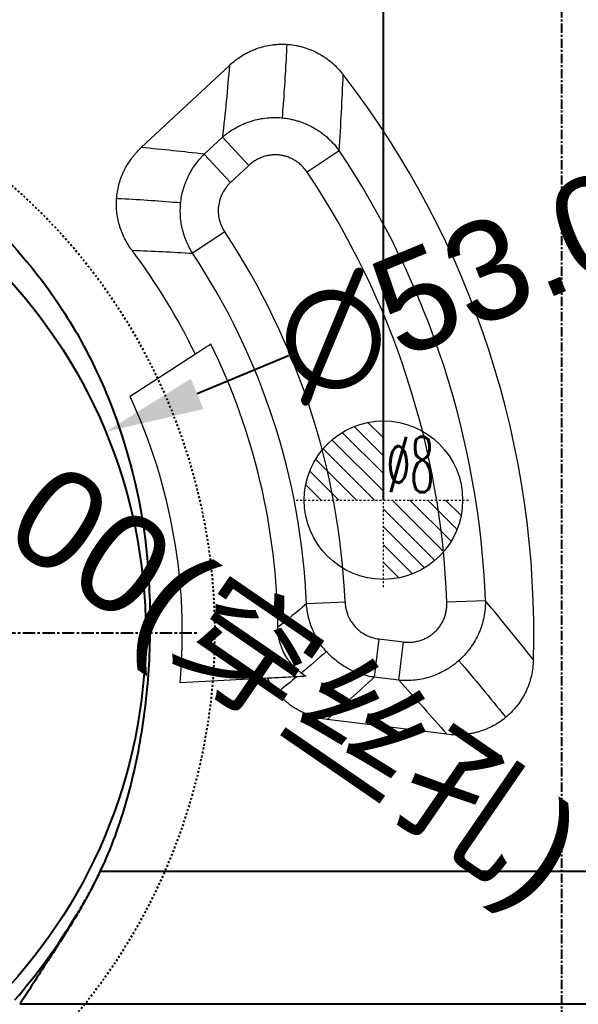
# Model space of a CAD drawing. Header units: millimetres. Extents: x 1927 to 2387, y 1586 to 1900.
# Drawn here: x 2069.91 to 2098.11, y 1756.53 to 1806.24 of the extents above; entities that cross this region are included whole.
import ezdxf

# ---------------------------------------------------------------- set-up
doc = ezdxf.new("R2010")
doc.units = ezdxf.units.MM
doc.linetypes.add('CENTER', pattern=[0.6, 0.375, -0.075, 0.075, -0.075])
doc.linetypes.add('HIDDEN', pattern=[0.2, 0.1, -0.1])
doc.layers.add('4', color=7, linetype='Continuous', true_color=0xffffff)
doc.layers.add('DEFAULT_2', color=8, linetype='HIDDEN')
doc.layers.add('dim', color=82, linetype='Continuous', lineweight=9)
doc.layers.add('epin', color=13, linetype='Continuous', lineweight=9)
doc.styles.get("Standard").update_dxf_attribs({"font": 'arial.ttf'})
doc.styles.add('TXT05', font='txt.shx', dxfattribs={"width": 0.5, "bigfont": 'gbcbig.shx'})
doc.dimstyles.get("Standard").update_dxf_attribs({"dimtxt": 0.18, "dimasz": 0.18, "dimexe": 0.18, "dimexo": 0.0625, "dimgap": 0.09, "dimtad": 0, "dimtih": 1, "dimtoh": 1, "dimzin": 0, "dimdsep": 46, "dimtxsty": 'Standard', "dimcen": 0.09, "dimadec": 0, "dimazin": 0, "dimtfac": 1, "dimtofl": 0, "dimtmove": 0, "dimatfit": 3, "dimfxl": 0, "dimtolj": 1, "dimtzin": 0, "dimarcsym": 0})

# ---------------------------------------------------------------- blocks, each defined once
blk = doc.blocks.new('*D90')
at = {"color": 4, "lineweight": -2, "transparency": 16777216}
blk.add_line((2083.486, 1789.263), (2078.867, 1787.347), dxfattribs=at)
at = {"color": 4, "transparency": 16777216}
blk.add_solid([(2078.548, 1788.117), (2079.186, 1786.578), (2074.249, 1785.432)], dxfattribs=at)
at = {"layer": 'Defpoints', "color": 0, "transparency": 16777216}
for p in [(2074.249, 1785.432), (2025.291, 1765.131)]:
    blk.add_point(p, dxfattribs=at)
at = {"color": 6, "transparency": 16777216, "insert": (2093.783, 1793.533), "char_height": 5, "attachment_point": 5, "rotation": 22.5219}
blk.add_mtext('\\A1;∅53.00', dxfattribs=at)
blk = doc.blocks.new('*D92')
at = {"color": 4, "lineweight": -2, "transparency": 16777216}
blk.add_line((2060.485, 1787.921), (2056.364, 1790.752), dxfattribs=at)
at = {"color": 4, "transparency": 16777216}
blk.add_solid([(2056.836, 1791.439), (2055.892, 1790.065), (2052.242, 1793.583)], dxfattribs=at)
at = {"layer": 'Defpoints', "color": 0, "transparency": 16777216}
for p in [(2047.297, 1796.98), (2052.242, 1793.583)]:
    blk.add_point(p, dxfattribs=at)
at = {"color": 6, "transparency": 16777216, "insert": (2078.816, 1775.33), "char_height": 5, "attachment_point": 5, "rotation": 325.5154}
blk.add_mtext('\\A1;∅6.00(穿丝孔)', dxfattribs=at)
blk = doc.blocks.new('*D81')
at = {"layer": 'Defpoints', "color": 0, "transparency": 16777216}
for p in [(2148.07, 1795.282), (2221.426, 1795.282), (2097.27, 1749.984)]:
    blk.add_point(p, dxfattribs=at)
at = {"layer": 'dim', "color": 4, "lineweight": -2, "transparency": 16777216}
blk.add_line((2148.07, 1795.282), (2221.426, 1795.282), dxfattribs=at)
at = {"layer": 'dim', "color": 6, "transparency": 16777216, "insert": (2225.69, 1795.282), "char_height": 2.5, "attachment_point": 5}
blk.add_mtext('\\A1;45.30', dxfattribs=at)
blk = doc.blocks.new('*D82')
at = {"layer": 'Defpoints', "color": 0, "transparency": 16777216}
for p in [(2183.27, 1781.984), (2221.426, 1781.984), (2097.27, 1749.984)]:
    blk.add_point(p, dxfattribs=at)
at = {"layer": 'dim', "color": 4, "lineweight": -2, "transparency": 16777216}
blk.add_line((2183.27, 1781.984), (2221.426, 1781.984), dxfattribs=at)
at = {"layer": 'dim', "color": 6, "transparency": 16777216, "insert": (2225.639, 1781.984), "char_height": 2.5, "attachment_point": 5}
blk.add_mtext('\\A1;32.00', dxfattribs=at)
blk = doc.blocks.new('*D83')
at = {"layer": 'Defpoints', "color": 0, "transparency": 16777216}
for p in [(2187.477, 1834.984), (2221.426, 1834.984), (2097.27, 1749.984)]:
    blk.add_point(p, dxfattribs=at)
at = {"layer": 'dim', "color": 4, "lineweight": -2, "transparency": 16777216}
blk.add_line((2187.477, 1834.984), (2221.426, 1834.984), dxfattribs=at)
at = {"layer": 'dim', "color": 6, "transparency": 16777216, "insert": (2225.641, 1834.984), "char_height": 2.5, "attachment_point": 5}
blk.add_mtext('\\A1;85.00', dxfattribs=at)
blk = doc.blocks.new('*D55')
at = {"layer": 'Defpoints', "color": 0, "transparency": 16777216}
for p in [(2097.27, 1854.093), (2097.27, 1840.302), (2097.27, 1749.984)]:
    blk.add_point(p, dxfattribs=at)
at = {"layer": 'dim', "color": 4, "lineweight": -2, "transparency": 16777216}
blk.add_line((2097.27, 1840.302), (2097.27, 1854.093), dxfattribs=at)
at = {"layer": 'dim', "color": 6, "transparency": 16777216, "insert": (2097.27, 1857.336), "char_height": 2.5, "attachment_point": 5, "rotation": 90}
blk.add_mtext('\\A1;0.00', dxfattribs=at)
blk = doc.blocks.new('*D56')
at = {"layer": 'Defpoints', "color": 0, "transparency": 16777216}
for p in [(2106.27, 1854.093), (2106.27, 1781.984), (2097.27, 1749.984)]:
    blk.add_point(p, dxfattribs=at)
at = {"layer": 'dim', "color": 4, "lineweight": -2, "transparency": 16777216}
blk.add_line((2106.27, 1781.984), (2106.27, 1854.093), dxfattribs=at)
at = {"layer": 'dim', "color": 6, "transparency": 16777216, "insert": (2106.27, 1857.336), "char_height": 2.5, "attachment_point": 5, "rotation": 90}
blk.add_mtext('\\A1;9.00', dxfattribs=at)
blk = doc.blocks.new('*D57')
at = {"layer": 'Defpoints', "color": 0, "transparency": 16777216}
for p in [(2144.77, 1854.093), (2144.77, 1782.987), (2097.27, 1749.984)]:
    blk.add_point(p, dxfattribs=at)
at = {"layer": 'dim', "color": 4, "lineweight": -2, "transparency": 16777216}
blk.add_line((2144.77, 1782.987), (2144.77, 1854.093), dxfattribs=at)
at = {"layer": 'dim', "color": 6, "transparency": 16777216, "insert": (2144.77, 1858.357), "char_height": 2.5, "attachment_point": 5, "rotation": 90}
blk.add_mtext('\\A1;47.50', dxfattribs=at)
blk = doc.blocks.new('*D58')
at = {"layer": 'Defpoints', "color": 0, "transparency": 16777216}
for p in [(2183.194, 1854.093), (2183.27, 1781.984), (2097.27, 1749.984)]:
    blk.add_point(p, dxfattribs=at)
at = {"layer": 'dim', "color": 4, "lineweight": -2, "transparency": 16777216}
for p, q in [((2183.194, 1850.093), (2183.194, 1854.093)), ((2183.27, 1846.093), (2183.194, 1850.093)), ((2183.27, 1781.984), (2183.27, 1846.093))]:
    blk.add_line(p, q, dxfattribs=at)
at = {"layer": 'dim', "color": 6, "transparency": 16777216, "insert": (2183.194, 1858.309), "char_height": 2.5, "attachment_point": 5, "rotation": 90}
blk.add_mtext('\\A1;86.00', dxfattribs=at)
blk = doc.blocks.new('*D59')
at = {"layer": 'Defpoints', "color": 0, "transparency": 16777216}
for p in [(2187.27, 1854.093), (2187.27, 1836.979), (2097.27, 1749.984)]:
    blk.add_point(p, dxfattribs=at)
at = {"layer": 'dim', "color": 4, "lineweight": -2, "transparency": 16777216}
blk.add_line((2187.27, 1836.979), (2187.27, 1854.093), dxfattribs=at)
at = {"layer": 'dim', "color": 6, "transparency": 16777216, "insert": (2187.27, 1858.307), "char_height": 2.5, "attachment_point": 5, "rotation": 90}
blk.add_mtext('\\A1;90.00', dxfattribs=at)
blk = doc.blocks.new('*D65')
at = {"layer": 'Defpoints', "color": 0, "transparency": 16777216}
for p in [(1973.114, 1795.282), (2046.47, 1795.282), (2097.27, 1749.984)]:
    blk.add_point(p, dxfattribs=at)
at = {"layer": 'dim', "color": 4, "lineweight": -2, "transparency": 16777216}
blk.add_line((2046.47, 1795.282), (1973.114, 1795.282), dxfattribs=at)
at = {"layer": 'dim', "color": 6, "transparency": 16777216, "insert": (1968.849, 1795.282), "char_height": 2.5, "attachment_point": 5}
blk.add_mtext('\\A1;45.30', dxfattribs=at)
blk = doc.blocks.new('*D66')
at = {"layer": 'Defpoints', "color": 0, "transparency": 16777216}
for p in [(1973.114, 1781.984), (2011.27, 1781.984), (2097.27, 1749.984)]:
    blk.add_point(p, dxfattribs=at)
at = {"layer": 'dim', "color": 4, "lineweight": -2, "transparency": 16777216}
blk.add_line((2011.27, 1781.984), (1973.114, 1781.984), dxfattribs=at)
at = {"layer": 'dim', "color": 6, "transparency": 16777216, "insert": (1968.901, 1781.984), "char_height": 2.5, "attachment_point": 5}
blk.add_mtext('\\A1;32.00', dxfattribs=at)
blk = doc.blocks.new('*D67')
at = {"layer": 'Defpoints', "color": 0, "transparency": 16777216}
for p in [(1973.114, 1834.984), (2007.062, 1834.984), (2097.27, 1749.984)]:
    blk.add_point(p, dxfattribs=at)
at = {"layer": 'dim', "color": 4, "lineweight": -2, "transparency": 16777216}
blk.add_line((2007.062, 1834.984), (1973.114, 1834.984), dxfattribs=at)
at = {"layer": 'dim', "color": 6, "transparency": 16777216, "insert": (1968.898, 1834.984), "char_height": 2.5, "attachment_point": 5}
blk.add_mtext('\\A1;85.00', dxfattribs=at)
blk = doc.blocks.new('*D68')
at = {"layer": 'Defpoints', "color": 0, "transparency": 16777216}
for p in [(2088.27, 1854.093), (2088.27, 1781.984), (2097.27, 1749.984)]:
    blk.add_point(p, dxfattribs=at)
at = {"layer": 'dim', "color": 4, "lineweight": -2, "transparency": 16777216}
blk.add_line((2088.27, 1781.984), (2088.27, 1854.093), dxfattribs=at)
at = {"layer": 'dim', "color": 6, "transparency": 16777216, "insert": (2088.27, 1857.336), "char_height": 2.5, "attachment_point": 5, "rotation": 90}
blk.add_mtext('\\A1;9.00', dxfattribs=at)
blk = doc.blocks.new('*D69')
at = {"layer": 'Defpoints', "color": 0, "transparency": 16777216}
for p in [(2049.77, 1854.093), (2049.77, 1782.987), (2097.27, 1749.984)]:
    blk.add_point(p, dxfattribs=at)
at = {"layer": 'dim', "color": 4, "lineweight": -2, "transparency": 16777216}
blk.add_line((2049.77, 1782.987), (2049.77, 1854.093), dxfattribs=at)
at = {"layer": 'dim', "color": 6, "transparency": 16777216, "insert": (2049.77, 1858.357), "char_height": 2.5, "attachment_point": 5, "rotation": 90}
blk.add_mtext('\\A1;47.50', dxfattribs=at)
blk = doc.blocks.new('*D70')
at = {"layer": 'Defpoints', "color": 0, "transparency": 16777216}
for p in [(2011.264, 1854.093), (2011.27, 1781.984), (2097.27, 1749.984)]:
    blk.add_point(p, dxfattribs=at)
at = {"layer": 'dim', "color": 4, "lineweight": -2, "transparency": 16777216}
for p, q in [((2011.264, 1850.093), (2011.264, 1854.093)), ((2011.27, 1846.093), (2011.264, 1850.093)), ((2011.27, 1781.984), (2011.27, 1846.093))]:
    blk.add_line(p, q, dxfattribs=at)
at = {"layer": 'dim', "color": 6, "transparency": 16777216, "insert": (2011.264, 1858.309), "char_height": 2.5, "attachment_point": 5, "rotation": 90}
blk.add_mtext('\\A1;86.00', dxfattribs=at)
blk = doc.blocks.new('*D71')
at = {"layer": 'Defpoints', "color": 0, "transparency": 16777216}
for p in [(2007.27, 1854.093), (2007.27, 1836.979), (2097.27, 1749.984)]:
    blk.add_point(p, dxfattribs=at)
at = {"layer": 'dim', "color": 4, "lineweight": -2, "transparency": 16777216}
blk.add_line((2007.27, 1836.979), (2007.27, 1854.093), dxfattribs=at)
at = {"layer": 'dim', "color": 6, "transparency": 16777216, "insert": (2007.27, 1858.307), "char_height": 2.5, "attachment_point": 5, "rotation": 90}
blk.add_mtext('\\A1;90.00', dxfattribs=at)
blk = doc.blocks.new('epin_ejp_8')
at = {"layer": 'epin'}
h = blk.add_hatch(dxfattribs=at)
h.set_pattern_fill('_ANSI31', color=123, scale=0.2, angle=90, style=0)
h.set_pattern_definition([(135, (-1217.56114, 35.9661), (-0.4490128, -0.4490128), [])])
h.paths.add_polyline_path([(0, 4, 0.414214), (-4, 0), (0, 0)])
h.paths.add_polyline_path([(4, 0), (0, 0), (0, -4, 0.414214)])
at = {"layer": 'epin', "color": 1, "linetype": 'CENTER', "ltscale": 0.248791}
for p, q in [((0, -4.4), (0, 4.4)), ((-4.4, 0), (4.4, 0))]:
    blk.add_line(p, q, dxfattribs=at)
at = {"layer": 'epin'}
blk.add_circle((0, 0), 4, dxfattribs=at)
at = {"layer": 'epin', "color": 6, "style": 'TXT05', "width": 0.5}
blk.add_text('%%c8', height=2.8, dxfattribs=at).set_placement((0.16, 0.4))
blk = doc.blocks.new('*D51')
at = {"layer": 'Defpoints', "color": 0, "transparency": 16777216}
for p in [(2148.77, 1817.984), (2222.126, 1817.984), (2097.27, 1749.984)]:
    blk.add_point(p, dxfattribs=at)
at = {"layer": 'dim', "color": 4, "lineweight": -2, "transparency": 16777216}
blk.add_line((2148.77, 1817.984), (2222.126, 1817.984), dxfattribs=at)
at = {"layer": 'dim', "color": 6, "transparency": 16777216, "insert": (2226.346, 1817.984), "char_height": 2.5, "attachment_point": 5}
blk.add_mtext('\\A1;68.00', dxfattribs=at)
blk = doc.blocks.new('*D52')
at = {"layer": 'Defpoints', "color": 0, "transparency": 16777216}
for p in [(1972.414, 1817.984), (2045.77, 1817.984), (2097.27, 1749.984)]:
    blk.add_point(p, dxfattribs=at)
at = {"layer": 'dim', "color": 4, "lineweight": -2, "transparency": 16777216}
blk.add_line((2045.77, 1817.984), (1972.414, 1817.984), dxfattribs=at)
at = {"layer": 'dim', "color": 6, "transparency": 16777216, "insert": (1968.193, 1817.984), "char_height": 2.5, "attachment_point": 5}
blk.add_mtext('\\A1;68.00', dxfattribs=at)

msp = doc.modelspace()

# ---------------------------------------------------------------- linework, layer by layer
at = {"color": 1, "linetype": 'CENTER', "ltscale": 1.243955}
msp.add_line((2097.27, 1649.984), (2097.27, 1849.984), dxfattribs=at)
at = {"color": 1, "linetype": 'CENTER', "ltscale": 1.64824}
msp.add_line((2020.62, 1775.282), (2078.92, 1775.282), dxfattribs=at)
at = {"color": 7, "linetype": 'Continuous'}
for p, q in [((2120.582, 1763.226), (2073.958, 1763.226)), ((2124.63, 1756.529), (2069.909, 1756.529))]:
    msp.add_line(p, q, dxfattribs=at)
at = {"color": 2, "linetype": 'Continuous'}
msp.add_circle((2049.77, 1775.282), 26.5, dxfattribs=at)
at = {"color": 7, "linetype": 'Continuous'}
for centre, radius, start, end in [((2047.531, 1776.084), 29.405, 329.1286, 331.064), ((2046.291, 1776.953), 30.893, 319.1504, 328.9265)]:
    msp.add_arc(centre, radius, start, end, dxfattribs=at)
for points, knots in [([(2049.77, 1803.851), (2050.811, 1803.842), (2052.897, 1803.701), (2055.969, 1803.085), (2058.954, 1802.139), (2061.821, 1800.879), (2064.525, 1799.296), (2067.851, 1796.779), (2070, 1794.466), (2071.238, 1792.794)], [0, 0, 0, 0, 0.125053, 0.250098, 0.375157, 0.500202, 0.625251, 0.750299, 1, 1, 1, 1]), ([(2071.238, 1792.794), (2071.993, 1791.768), (2073.345, 1789.596), (2075.379, 1784.921), (2076.189, 1781.133), (2076.383, 1778.599)], [0, 0, 0, 0, 0.250249, 0.500529, 1, 1, 1, 1]), ([(2076.383, 1778.599), (2076.427, 1777.945), (2076.496, 1776.636), (2076.481, 1774.014), (2076.208, 1770.744), (2075.541, 1767.527), (2074.748, 1765.028), (2074.241, 1763.817), (2073.958, 1763.226)], [0, 0, 0, 0, 0.125041, 0.250079, 0.500043, 0.749969, 0.874991, 1, 1, 1, 1]), ([(2073.958, 1763.226), (2073.908, 1763.116), (2073.691, 1762.652), (2073.454, 1762.199), (2073.265, 1761.857)], [0, 0, 0, 0, 0.23672, 1, 1, 1, 1]), ([(2072.77, 1760.996), (2072.564, 1760.65), (2072.124, 1759.941), (2071.419, 1758.86), (2070.672, 1757.717), (2070.172, 1756.928), (2069.909, 1756.529)], [0, 0, 0, 0, 0.227707, 0.471801, 0.72957, 1, 1, 1, 1])]:
    msp.add_open_spline(points, degree=3, knots=knots, dxfattribs=at)
at = {"layer": '4', "color": 7, "linetype": 'Continuous', "lineweight": 18}
for p, q in [((2076.043, 1799.782), (2080.497, 1803.935)), ((2078.776, 1789.349), (2075.484, 1787.211)), ((2082.426, 1772.988), (2078.004, 1772.756)), ((2091.471, 1770.162), (2085.426, 1770.904))]:
    msp.add_line(p, q, dxfattribs=at)
at = {"layer": '4', "color": 7, "linetype": 'Continuous', "lineweight": 13}
for p, q in [((2079.226, 1799.452), (2080.141, 1800.305)), ((2080.141, 1800.305), (2081.471, 1798.88)), ((2086.036, 1799.627), (2084.418, 1798.541)), ((2080.555, 1798.027), (2079.226, 1799.452)), ((2081.471, 1798.88), (2080.555, 1798.027)), ((2080.261, 1795.524), (2078.637, 1794.446)), ((2086.335, 1776.828), (2084.388, 1776.746)), ((2093.419, 1776.903), (2091.472, 1776.83)), ((2088.045, 1774.976), (2087.807, 1773.042)), ((2088.045, 1774.976), (2089.287, 1774.824)), ((2089.049, 1772.889), (2089.287, 1774.824)), ((2089.049, 1772.889), (2087.807, 1773.042))]:
    msp.add_line(p, q, dxfattribs=at)
at = {"layer": '4', "color": 7, "linetype": 'Continuous', "lineweight": 18}
for radius, start, end in [(46.092, 358.2999, 37.7001), (32.237, 25.8723, 36.808), (33.172, 0.4902, 26.0742), (28.347, 354.8879, 24.8879)]:
    msp.add_arc((2049.77, 1775.282), radius, start, end, dxfattribs=at)
at = {"layer": '4', "color": 7, "linetype": 'Continuous', "lineweight": 13}
for radius, start, end in [(43.68, 2.1265, 33.8735), (41.731, 2.1265, 33.8735), (36.598, 2.4215, 33.5785), (34.65, 2.4215, 33.5785)]:
    msp.add_arc((2049.77, 1775.282), radius, start, end, dxfattribs=at)
at = {"layer": '4', "color": 7, "linetype": 'Continuous', "lineweight": 18}
for points, knots in [([(2080.497, 1803.935), (2080.597, 1804.029), (2080.804, 1804.204), (2081.027, 1804.356), (2081.257, 1804.497), (2081.375, 1804.562), (2081.529, 1804.636), (2081.559, 1804.65), (2081.622, 1804.678), (2081.653, 1804.692), (2081.747, 1804.732), (2081.811, 1804.756), (2082.002, 1804.825), (2082.26, 1804.902), (2082.525, 1804.952), (2082.727, 1804.98), (2082.794, 1804.987), (2082.896, 1804.995), (2082.93, 1804.997), (2082.998, 1805.001), (2083.032, 1805.002), (2083.202, 1805.007), (2083.472, 1804.999), (2083.74, 1804.963), (2083.939, 1804.925), (2084.005, 1804.911), (2084.104, 1804.886), (2084.137, 1804.878), (2084.203, 1804.86), (2084.236, 1804.85), (2084.399, 1804.801), (2084.526, 1804.754), (2084.775, 1804.649), (2084.896, 1804.59), (2085.073, 1804.491), (2085.161, 1804.44), (2085.247, 1804.385), (2085.304, 1804.347), (2085.332, 1804.328), (2085.472, 1804.23), (2085.579, 1804.147), (2085.783, 1803.97), (2085.979, 1803.783), (2086.155, 1803.577), (2086.239, 1803.468)], [0, 0, 0, 0, 0.0625, 0.125, 0.125, 0.1875, 0.1875, 0.203125, 0.203125, 0.21875, 0.21875, 0.25, 0.25, 0.3125, 0.375, 0.375, 0.40625, 0.40625, 0.421875, 0.421875, 0.4375, 0.4375, 0.5, 0.5625, 0.5625, 0.59375, 0.59375, 0.609375, 0.609375, 0.625, 0.625, 0.6875, 0.6875, 0.75, 0.75, 0.78125, 0.796875, 0.796875, 0.8125, 0.8125, 0.875, 0.875, 0.9375, 1, 1, 1, 1]), ([(2075.58, 1794.596), (2075.508, 1794.692), (2075.374, 1794.889), (2075.201, 1795.199), (2075.104, 1795.416), (2075.039, 1795.582), (2075.019, 1795.638), (2074.98, 1795.751), (2074.962, 1795.808), (2074.912, 1795.981), (2074.856, 1796.212), (2074.805, 1796.563), (2074.793, 1796.8), (2074.792, 1796.949), (2074.792, 1796.979), (2074.793, 1797.038), (2074.794, 1797.068), (2074.798, 1797.158), (2074.802, 1797.218), (2074.818, 1797.396), (2074.85, 1797.631), (2074.93, 1797.977), (2075.005, 1798.203), (2075.059, 1798.343), (2075.07, 1798.371), (2075.093, 1798.426), (2075.128, 1798.508), (2075.166, 1798.589), (2075.245, 1798.749), (2075.36, 1798.956), (2075.493, 1799.152), (2075.599, 1799.295), (2075.636, 1799.342), (2075.712, 1799.435), (2075.751, 1799.481), (2075.871, 1799.614), (2075.955, 1799.7), (2076.043, 1799.782)], [0, 0, 0, 0, 0.0625, 0.125, 0.1875, 0.1875, 0.21875, 0.21875, 0.25, 0.25, 0.3125, 0.375, 0.4375, 0.4375, 0.453125, 0.453125, 0.46875, 0.46875, 0.5, 0.5, 0.5625, 0.625, 0.6875, 0.6875, 0.703125, 0.703125, 0.71875, 0.75, 0.75, 0.8125, 0.875, 0.875, 0.90625, 0.90625, 0.9375, 0.9375, 1, 1, 1, 1]), ([(2084.363, 1773.089), (2084.268, 1773.148), (2084.176, 1773.211), (2084.041, 1773.315), (2083.997, 1773.351), (2083.91, 1773.425), (2083.867, 1773.463), (2083.742, 1773.583), (2083.662, 1773.668), (2083.548, 1773.806), (2083.493, 1773.878), (2083.44, 1773.953), (2083.405, 1774.005), (2083.388, 1774.031), (2083.305, 1774.163), (2083.245, 1774.274), (2083.166, 1774.45), (2083.129, 1774.54), (2083.096, 1774.634), (2083.075, 1774.697), (2083.065, 1774.729), (2083.018, 1774.89), (2082.99, 1775.022), (2082.952, 1775.29), (2082.942, 1775.427), (2082.94, 1775.566)], [0, 0, 0, 0, 0.125, 0.125, 0.1875, 0.1875, 0.25, 0.25, 0.375, 0.375, 0.4375, 0.46875, 0.46875, 0.5, 0.5, 0.625, 0.625, 0.6875, 0.71875, 0.71875, 0.75, 0.75, 0.875, 0.875, 1, 1, 1, 1]), ([(2095.842, 1773.914), (2095.837, 1773.778), (2095.816, 1773.507), (2095.768, 1773.242), (2095.707, 1772.979), (2095.669, 1772.849), (2095.614, 1772.688), (2095.602, 1772.656), (2095.578, 1772.592), (2095.566, 1772.56), (2095.528, 1772.466), (2095.501, 1772.403), (2095.415, 1772.219), (2095.289, 1771.981), (2095.138, 1771.757), (2095.015, 1771.595), (2094.973, 1771.542), (2094.907, 1771.464), (2094.885, 1771.438), (2094.839, 1771.387), (2094.816, 1771.362), (2094.7, 1771.238), (2094.505, 1771.051), (2094.291, 1770.886), (2094.124, 1770.771), (2094.039, 1770.716), (2093.951, 1770.664), (2093.892, 1770.63), (2093.862, 1770.613), (2093.712, 1770.532), (2093.589, 1770.474), (2093.34, 1770.372), (2093.212, 1770.327), (2093.018, 1770.27), (2092.919, 1770.244), (2092.82, 1770.222), (2092.753, 1770.208), (2092.72, 1770.201), (2092.552, 1770.171), (2092.417, 1770.154), (2092.147, 1770.133), (2091.877, 1770.125), (2091.606, 1770.145), (2091.471, 1770.162)], [0, 0, 0, 0, 0.0625, 0.125, 0.125, 0.1875, 0.1875, 0.203125, 0.203125, 0.21875, 0.21875, 0.25, 0.25, 0.3125, 0.375, 0.375, 0.40625, 0.40625, 0.421875, 0.421875, 0.4375, 0.4375, 0.5, 0.5625, 0.5625, 0.59375, 0.609375, 0.609375, 0.625, 0.625, 0.6875, 0.6875, 0.75, 0.75, 0.78125, 0.796875, 0.796875, 0.8125, 0.8125, 0.875, 0.875, 0.9375, 1, 1, 1, 1]), ([(2084.363, 1773.089), (2084.183, 1773.08), (2084.01, 1773.071), (2083.672, 1773.053), (2083.507, 1773.044), (2083.186, 1773.028), (2083.029, 1773.019), (2082.723, 1773.003), (2082.573, 1772.995), (2082.426, 1772.988)], [0, 0, 0, 0, 0.25, 0.25, 0.5, 0.5, 0.75, 0.75, 1, 1, 1, 1]), ([(2085.426, 1770.904), (2085.267, 1770.923), (2084.955, 1770.981), (2084.654, 1771.074), (2084.432, 1771.157), (2084.359, 1771.187), (2084.25, 1771.236), (2084.213, 1771.253), (2084.142, 1771.288), (2084.106, 1771.306), (2083.929, 1771.398), (2083.659, 1771.561), (2083.411, 1771.756), (2083.233, 1771.914), (2083.176, 1771.969), (2083.091, 1772.054), (2083.064, 1772.083), (2083.009, 1772.141), (2082.983, 1772.171), (2082.852, 1772.32), (2082.659, 1772.571), (2082.498, 1772.845), (2082.426, 1772.988)], [0, 0, 0, 0, 0.125, 0.25, 0.25, 0.3125, 0.3125, 0.34375, 0.34375, 0.375, 0.375, 0.5, 0.625, 0.625, 0.6875, 0.6875, 0.71875, 0.71875, 0.75, 0.75, 0.875, 1, 1, 1, 1])]:
    msp.add_open_spline(points, degree=3, knots=knots, dxfattribs=at)
at = {"layer": '4', "color": 7, "linetype": 'Continuous', "lineweight": 13}
for points, knots in [([(2083.171, 1801.284), (2083.189, 1801.514), (2083.207, 1801.742), (2083.299, 1802.991), (2083.36, 1803.999), (2083.408, 1804.997)], [0, 0, 0, 0, 0.182933, 0.182933, 1, 1, 1, 1]), ([(2080.497, 1803.935), (2080.448, 1803.339), (2080.395, 1802.739), (2080.277, 1801.529), (2080.212, 1800.92), (2080.141, 1800.305)], [0, 0, 0, 0, 0.5, 0.5, 1, 1, 1, 1]), ([(2086.036, 1799.627), (2086.081, 1800.28), (2086.12, 1800.925), (2086.187, 1802.206), (2086.215, 1802.84), (2086.239, 1803.468)], [0, 0, 0, 0, 0.5, 0.5, 1, 1, 1, 1]), ([(2080.141, 1800.305), (2080.194, 1800.351), (2080.248, 1800.396), (2080.357, 1800.483), (2080.413, 1800.525), (2080.583, 1800.646), (2080.817, 1800.794), (2081.066, 1800.917), (2081.258, 1801.001), (2081.322, 1801.027), (2081.454, 1801.076), (2081.52, 1801.099), (2081.72, 1801.161), (2081.99, 1801.231), (2082.265, 1801.272), (2082.474, 1801.291), (2082.544, 1801.296), (2082.649, 1801.301), (2082.684, 1801.302), (2082.754, 1801.303), (2082.789, 1801.303), (2082.964, 1801.301), (2083.242, 1801.284), (2083.517, 1801.237), (2083.721, 1801.192), (2083.789, 1801.175), (2083.891, 1801.146), (2083.924, 1801.136), (2083.992, 1801.116), (2084.025, 1801.105), (2084.191, 1801.049), (2084.45, 1800.946), (2084.695, 1800.818), (2084.875, 1800.712), (2084.964, 1800.656), (2085.05, 1800.597), (2085.108, 1800.557), (2085.136, 1800.536), (2085.277, 1800.432), (2085.384, 1800.343), (2085.588, 1800.156), (2085.781, 1799.958), (2085.954, 1799.741), (2086.036, 1799.627)], [0, 0, 0, 0, 0.03125, 0.03125, 0.0625, 0.0625, 0.125, 0.1875, 0.1875, 0.21875, 0.21875, 0.25, 0.25, 0.3125, 0.375, 0.375, 0.40625, 0.40625, 0.421875, 0.421875, 0.4375, 0.4375, 0.5, 0.5625, 0.5625, 0.59375, 0.59375, 0.609375, 0.609375, 0.625, 0.625, 0.6875, 0.75, 0.75, 0.78125, 0.796875, 0.796875, 0.8125, 0.8125, 0.875, 0.875, 0.9375, 1, 1, 1, 1]), ([(2078.637, 1794.446), (2078.576, 1794.542), (2078.463, 1794.739), (2078.319, 1795.046), (2078.241, 1795.259), (2078.189, 1795.421), (2078.165, 1795.503), (2078.143, 1795.586), (2078.129, 1795.641), (2078.123, 1795.669), (2078.091, 1795.808), (2078.05, 1796.032), (2078.017, 1796.37), (2078.014, 1796.597), (2078.02, 1796.767), (2078.023, 1796.824), (2078.031, 1796.938), (2078.037, 1796.996), (2078.057, 1797.166), (2078.093, 1797.391), (2078.175, 1797.72), (2078.249, 1797.935), (2078.311, 1798.094), (2078.333, 1798.147), (2078.379, 1798.252), (2078.403, 1798.304), (2078.479, 1798.457), (2078.588, 1798.656), (2078.776, 1798.939), (2078.917, 1799.116), (2079.028, 1799.246), (2079.067, 1799.288), (2079.145, 1799.371), (2079.185, 1799.412), (2079.226, 1799.452)], [0, 0, 0, 0, 0.0625, 0.125, 0.1875, 0.1875, 0.21875, 0.234375, 0.234375, 0.25, 0.25, 0.3125, 0.375, 0.4375, 0.4375, 0.46875, 0.46875, 0.5, 0.5, 0.5625, 0.625, 0.6875, 0.6875, 0.71875, 0.71875, 0.75, 0.75, 0.8125, 0.875, 0.9375, 0.9375, 0.96875, 0.96875, 1, 1, 1, 1]), ([(2084.418, 1798.541), (2084.378, 1798.6), (2084.293, 1798.713), (2084.198, 1798.816), (2084.098, 1798.914), (2084.045, 1798.961), (2083.961, 1799.027), (2083.933, 1799.048), (2083.875, 1799.089), (2083.845, 1799.108), (2083.756, 1799.164), (2083.633, 1799.232), (2083.487, 1799.293), (2083.403, 1799.321), (2083.369, 1799.332), (2083.352, 1799.337), (2083.301, 1799.352), (2083.267, 1799.361), (2083.164, 1799.385), (2083.026, 1799.408), (2082.885, 1799.417), (2082.779, 1799.417), (2082.744, 1799.416), (2082.673, 1799.412), (2082.637, 1799.41), (2082.532, 1799.398), (2082.394, 1799.375), (2082.258, 1799.337), (2082.158, 1799.303), (2082.125, 1799.29), (2082.059, 1799.264), (2082.026, 1799.25), (2081.93, 1799.205), (2081.806, 1799.138), (2081.69, 1799.06), (2081.577, 1798.974), (2081.523, 1798.929), (2081.471, 1798.88)], [0, 0, 0, 0, 0.0625, 0.125, 0.125, 0.1875, 0.1875, 0.21875, 0.21875, 0.25, 0.25, 0.3125, 0.375, 0.390625, 0.390625, 0.40625, 0.40625, 0.4375, 0.4375, 0.5, 0.5625, 0.5625, 0.59375, 0.59375, 0.625, 0.625, 0.6875, 0.75, 0.75, 0.78125, 0.78125, 0.8125, 0.8125, 0.875, 0.9375, 0.9375, 1, 1, 1, 1]), ([(2080.555, 1798.027), (2080.534, 1798.007), (2080.514, 1797.987), (2080.473, 1797.946), (2080.453, 1797.925), (2080.396, 1797.861), (2080.359, 1797.817), (2080.256, 1797.68), (2080.195, 1797.584), (2080.13, 1797.456), (2080.117, 1797.431), (2080.093, 1797.378), (2080.082, 1797.352), (2080.05, 1797.272), (2080.031, 1797.218), (2079.981, 1797.055), (2079.958, 1796.943), (2079.941, 1796.801), (2079.938, 1796.772), (2079.934, 1796.715), (2079.933, 1796.686), (2079.93, 1796.6), (2079.931, 1796.543), (2079.942, 1796.373), (2079.959, 1796.26), (2079.993, 1796.12), (2080.001, 1796.093), (2080.017, 1796.037), (2080.025, 1796.01), (2080.053, 1795.929), (2080.074, 1795.876), (2080.142, 1795.72), (2080.197, 1795.62), (2080.261, 1795.524)], [0, 0, 0, 0, 0.03125, 0.03125, 0.0625, 0.0625, 0.125, 0.125, 0.25, 0.25, 0.28125, 0.28125, 0.3125, 0.3125, 0.375, 0.375, 0.5, 0.5, 0.53125, 0.53125, 0.5625, 0.5625, 0.625, 0.625, 0.75, 0.75, 0.78125, 0.78125, 0.8125, 0.8125, 0.875, 0.875, 1, 1, 1, 1]), ([(2078.036, 1796.989), (2077.05, 1797.07), (2076.052, 1797.139), (2074.96, 1797.197), (2074.881, 1797.201), (2074.801, 1797.205)], [0, 0, 0, 0, 0.927614, 0.927614, 1, 1, 1, 1]), ([(2087.807, 1773.042), (2087.694, 1773.058), (2087.471, 1773.1), (2087.144, 1773.191), (2086.932, 1773.27), (2086.775, 1773.336), (2086.697, 1773.371), (2086.62, 1773.408), (2086.569, 1773.434), (2086.544, 1773.447), (2086.417, 1773.513), (2086.22, 1773.628), (2085.942, 1773.823), (2085.768, 1773.968), (2085.642, 1774.083), (2085.601, 1774.122), (2085.52, 1774.203), (2085.48, 1774.244), (2085.363, 1774.37), (2085.216, 1774.544), (2085.02, 1774.821), (2084.904, 1775.017), (2084.824, 1775.167), (2084.798, 1775.218), (2084.749, 1775.322), (2084.725, 1775.374), (2084.658, 1775.531), (2084.578, 1775.743), (2084.485, 1776.07), (2084.442, 1776.292), (2084.416, 1776.461), (2084.409, 1776.518), (2084.397, 1776.632), (2084.392, 1776.689), (2084.388, 1776.746)], [0, 0, 0, 0, 0.0625, 0.125, 0.1875, 0.1875, 0.21875, 0.234375, 0.234375, 0.25, 0.25, 0.3125, 0.375, 0.4375, 0.4375, 0.46875, 0.46875, 0.5, 0.5, 0.5625, 0.625, 0.6875, 0.6875, 0.71875, 0.71875, 0.75, 0.75, 0.8125, 0.875, 0.9375, 0.9375, 0.96875, 0.96875, 1, 1, 1, 1]), ([(2086.335, 1776.828), (2086.337, 1776.799), (2086.338, 1776.77), (2086.343, 1776.713), (2086.346, 1776.684), (2086.357, 1776.599), (2086.367, 1776.543), (2086.404, 1776.376), (2086.437, 1776.267), (2086.492, 1776.134), (2086.503, 1776.108), (2086.527, 1776.055), (2086.54, 1776.03), (2086.58, 1775.953), (2086.608, 1775.904), (2086.7, 1775.76), (2086.769, 1775.67), (2086.867, 1775.564), (2086.887, 1775.543), (2086.928, 1775.503), (2086.949, 1775.483), (2087.012, 1775.426), (2087.056, 1775.389), (2087.192, 1775.287), (2087.289, 1775.226), (2087.417, 1775.161), (2087.443, 1775.149), (2087.496, 1775.125), (2087.522, 1775.114), (2087.602, 1775.082), (2087.655, 1775.063), (2087.819, 1775.014), (2087.93, 1774.99), (2088.045, 1774.976)], [0, 0, 0, 0, 0.03125, 0.03125, 0.0625, 0.0625, 0.125, 0.125, 0.25, 0.25, 0.28125, 0.28125, 0.3125, 0.3125, 0.375, 0.375, 0.5, 0.5, 0.53125, 0.53125, 0.5625, 0.5625, 0.625, 0.625, 0.75, 0.75, 0.78125, 0.78125, 0.8125, 0.8125, 0.875, 0.875, 1, 1, 1, 1]), ([(2093.419, 1776.903), (2093.42, 1776.833), (2093.419, 1776.763), (2093.412, 1776.623), (2093.408, 1776.553), (2093.388, 1776.346), (2093.347, 1776.072), (2093.277, 1775.803), (2093.215, 1775.603), (2093.192, 1775.537), (2093.143, 1775.406), (2093.117, 1775.341), (2093.034, 1775.149), (2092.91, 1774.9), (2092.76, 1774.665), (2092.639, 1774.494), (2092.597, 1774.438), (2092.531, 1774.355), (2092.509, 1774.328), (2092.464, 1774.274), (2092.441, 1774.247), (2092.325, 1774.116), (2092.13, 1773.918), (2091.915, 1773.74), (2091.747, 1773.616), (2091.69, 1773.575), (2091.602, 1773.517), (2091.572, 1773.498), (2091.513, 1773.461), (2091.483, 1773.443), (2091.332, 1773.354), (2091.085, 1773.225), (2090.827, 1773.124), (2090.629, 1773.057), (2090.529, 1773.027), (2090.428, 1773), (2090.36, 1772.983), (2090.325, 1772.975), (2090.154, 1772.937), (2090.017, 1772.914), (2089.742, 1772.882), (2089.604, 1772.874), (2089.327, 1772.871), (2089.189, 1772.876), (2089.049, 1772.889)], [0, 0, 0, 0, 0.03125, 0.03125, 0.0625, 0.0625, 0.125, 0.1875, 0.1875, 0.21875, 0.21875, 0.25, 0.25, 0.3125, 0.375, 0.375, 0.40625, 0.40625, 0.421875, 0.421875, 0.4375, 0.4375, 0.5, 0.5625, 0.5625, 0.59375, 0.59375, 0.609375, 0.609375, 0.625, 0.625, 0.6875, 0.75, 0.75, 0.78125, 0.796875, 0.796875, 0.8125, 0.8125, 0.875, 0.875, 0.9375, 0.9375, 1, 1, 1, 1]), ([(2089.287, 1774.824), (2089.357, 1774.815), (2089.498, 1774.805), (2089.639, 1774.81), (2089.779, 1774.821), (2089.848, 1774.831), (2089.953, 1774.851), (2089.988, 1774.859), (2090.056, 1774.876), (2090.09, 1774.885), (2090.191, 1774.916), (2090.323, 1774.965), (2090.464, 1775.035), (2090.54, 1775.08), (2090.571, 1775.099), (2090.586, 1775.108), (2090.631, 1775.137), (2090.66, 1775.157), (2090.745, 1775.22), (2090.854, 1775.309), (2090.952, 1775.409), (2091.022, 1775.489), (2091.044, 1775.517), (2091.088, 1775.573), (2091.109, 1775.601), (2091.169, 1775.688), (2091.242, 1775.808), (2091.302, 1775.936), (2091.342, 1776.034), (2091.354, 1776.067), (2091.377, 1776.134), (2091.388, 1776.168), (2091.417, 1776.27), (2091.448, 1776.407), (2091.464, 1776.547), (2091.473, 1776.688), (2091.474, 1776.759), (2091.472, 1776.83)], [0, 0, 0, 0, 0.0625, 0.125, 0.125, 0.1875, 0.1875, 0.21875, 0.21875, 0.25, 0.25, 0.3125, 0.375, 0.390625, 0.390625, 0.40625, 0.40625, 0.4375, 0.4375, 0.5, 0.5625, 0.5625, 0.59375, 0.59375, 0.625, 0.625, 0.6875, 0.75, 0.75, 0.78125, 0.78125, 0.8125, 0.8125, 0.875, 0.9375, 0.9375, 1, 1, 1, 1]), ([(2095.842, 1773.914), (2095.453, 1774.409), (2095.057, 1774.905), (2094.25, 1775.901), (2093.839, 1776.401), (2093.419, 1776.903)], [0, 0, 0, 0, 0.5, 0.5, 1, 1, 1, 1]), ([(2092.076, 1773.878), (2092.881, 1772.938), (2093.657, 1771.999), (2094.424, 1771.046), (2094.437, 1771.03), (2094.449, 1771.014)], [0, 0, 0, 0, 0.983265, 0.983265, 1, 1, 1, 1]), ([(2083.893, 1773.065), (2083.609, 1772.83), (2083.323, 1772.595), (2082.992, 1772.327), (2082.95, 1772.293), (2082.907, 1772.259)], [0, 0, 0, 0, 0.872106, 0.872106, 1, 1, 1, 1]), ([(2089.049, 1772.889), (2089.468, 1772.434), (2089.878, 1771.979), (2090.685, 1771.069), (2091.081, 1770.615), (2091.471, 1770.162)], [0, 0, 0, 0, 0.5, 0.5, 1, 1, 1, 1])]:
    msp.add_open_spline(points, degree=3, knots=knots, dxfattribs=at)
for points in [[(2079.226, 1799.452), (2078.178, 1799.575), (2077.118, 1799.686), (2076.043, 1799.782)], [(2075.58, 1794.596), (2076.609, 1794.563), (2077.628, 1794.512), (2078.637, 1794.446)], [(2084.388, 1776.746), (2083.912, 1776.35), (2083.429, 1775.956), (2082.94, 1775.566)], [(2085.397, 1774.335), (2084.977, 1773.974), (2084.552, 1773.613), (2084.12, 1773.254)], [(2085.426, 1770.904), (2086.239, 1771.613), (2087.032, 1772.326), (2087.807, 1773.042)]]:
    msp.add_open_spline(points, degree=3, dxfattribs=at)
at = {"layer": '4', "color": 7, "linetype": 'Continuous', "lineweight": 18}
msp.add_open_spline([(2079.565, 1789.862), (2079.302, 1789.691), (2079.039, 1789.52), (2078.776, 1789.349)], degree=3, dxfattribs=at)
at = {"layer": 'DEFAULT_2', "color": 8, "linetype": 'HIDDEN'}
msp.add_lwpolyline([(2072.77, 1760.996), (2073.072, 1761.514), (2073.265, 1761.857)], dxfattribs=at)
for centre, radius, start, end in [((2049.77, 1775.282), 30, 117.9529, 62.0471), ((2045.542, 1777.439), 31.785, 328.8721, 329.2971)]:
    msp.add_arc(centre, radius, start, end, dxfattribs=at)
msp.add_open_spline([(2073.958, 1763.226), (2073.628, 1762.538), (2073.262, 1761.866), (2072.872, 1761.21)], degree=3, dxfattribs=at)

# ---------------------------------------------------------------- block references
at = {"layer": 'epin'}
msp.add_blockref('epin_ejp_8', (2088.27, 1781.984), dxfattribs=at)

# ---------------------------------------------------------------- dimensions: what is measured, and where the dimension line sits
dim = msp.add_diameter_dim_2p(p1=(2025.291, 1765.131), p2=(2074.249, 1785.432), dimstyle='Standard', override={"dimtxt": 5, "dimasz": 5, "dimexe": 0, "dimexo": 0, "dimgap": 0, "dimtih": 0, "dimtoh": 0, "dimzin": 0, "dimcen": 0, "dimclrd": 4, "dimclre": 4, "dimclrt": 6, "dimtp": 0, "dimtm": 0, "dimtzin": 0})
dim.commit()
dim.dimension.update_dxf_attribs({"geometry": '*D90', "text_midpoint": (2093.783, 1793.533)})
dim = msp.add_diameter_dim_2p(p1=(2047.297, 1796.98), p2=(2052.242, 1793.583), text='<>(穿丝孔)', dimstyle='Standard', override={"dimtxt": 5, "dimasz": 5, "dimexe": 0, "dimexo": 0, "dimgap": 0, "dimtih": 0, "dimtoh": 0, "dimzin": 0, "dimcen": 0, "dimclrd": 4, "dimclre": 4, "dimclrt": 6, "dimtp": 0, "dimtm": 0, "dimtzin": 0})
dim.commit()
dim.dimension.update_dxf_attribs({"geometry": '*D92', "text_midpoint": (2078.816, 1775.33)})
at = {"layer": 'dim'}
for feature_location, offset, dtype, origin, picture, middle in [((2007.27, 1836.979), (0, 17.114), 1, (2097.27, 1749.984), '*D71', (2007.27, 1858.307)), ((2011.27, 1781.984), (-0.006, 72.109), 1, (2097.27, 1749.984), '*D70', (2011.264, 1858.309)), ((2049.77, 1782.987), (0, 71.106), 1, (2097.27, 1749.984), '*D69', (2049.77, 1858.357)), ((2144.77, 1782.987), (0, 71.106), 1, (2097.27, 1749.984), '*D57', (2144.77, 1858.357)), ((2183.27, 1781.984), (-0.075, 72.109), 1, (2097.27, 1749.984), '*D58', (2183.194, 1858.309)), ((2187.27, 1836.979), (0, 17.114), 1, (2097.27, 1749.984), '*D59', (2187.27, 1858.307)), ((2088.27, 1781.984), (0, 72.109), 1, (2097.27, 1749.984), '*D68', (2088.27, 1857.336)), ((2097.269657563, 1840.302081003), (0, 13.790970539), 1, (2097.269657563, 1749.983853687), '*D55', (2097.269657563, 1857.335718664)), ((2106.27, 1781.984), (0, 72.109), 1, (2097.27, 1749.984), '*D56', (2106.27, 1857.336)), ((2007.062, 1834.984), (-33.949, 0), 0, (2097.27, 1749.984), '*D67', (1968.898, 1834.984)), ((2187.477, 1834.984), (33.949, 0), 0, (2097.27, 1749.984), '*D83', (2225.641, 1834.984)), ((2045.77, 1817.984), (-73.356, 0), 0, (2097.27, 1749.984), '*D52', (1968.193, 1817.984)), ((2148.77, 1817.984), (73.356, 0), 0, (2097.27, 1749.984), '*D51', (2226.346, 1817.984)), ((2046.47, 1795.282), (-73.356, 0), 0, (2097.27, 1749.984), '*D65', (1968.849, 1795.282)), ((2148.07, 1795.282), (73.356, 0), 0, (2097.27, 1749.984), '*D81', (2225.69, 1795.282)), ((2011.27, 1781.984), (-38.156, 0), 0, (2097.27, 1749.984), '*D66', (1968.901, 1781.984)), ((2183.27, 1781.984), (38.156, 0), 0, (2097.27, 1749.984), '*D82', (2225.639, 1781.984))]:
    dim = msp.add_ordinate_dim(feature_location=feature_location, offset=offset, dtype=dtype, origin=origin, dimstyle='Standard', override={"dimtxt": 2.5, "dimasz": 2, "dimexe": 0, "dimexo": 0, "dimgap": 0, "dimtih": 0, "dimtoh": 0, "dimzin": 0, "dimcen": 0, "dimclrd": 4, "dimclre": 4, "dimclrt": 6, "dimtp": 0, "dimtm": 0, "dimtzin": 0}, dxfattribs=at)
    dim.commit()
    dim.dimension.update_dxf_attribs({"geometry": picture, "text_midpoint": middle})

doc.saveas('drawing.dxf')
